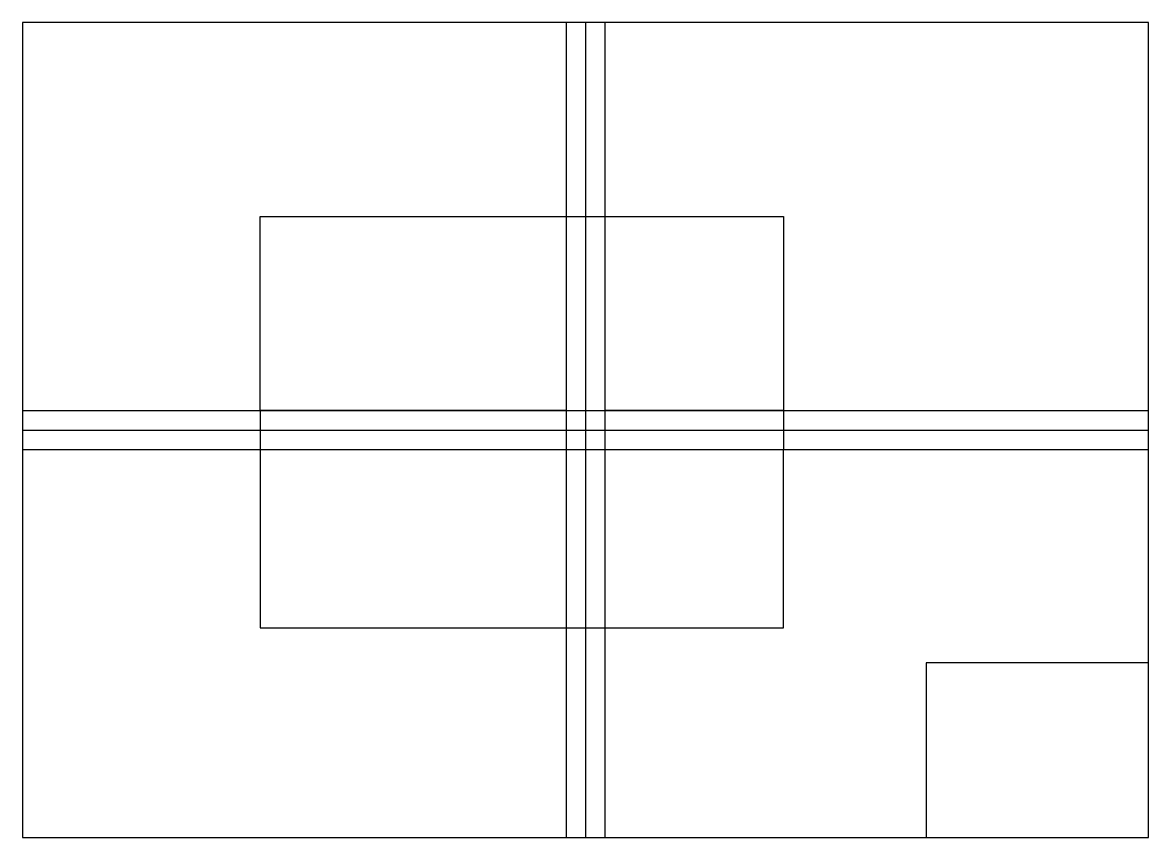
# Model space of a CAD drawing. Header units: inches. Extents: x 0 to 580, y 0 to 420.
import ezdxf

# ---------------------------------------------------------------- set-up
doc = ezdxf.new("R2010")
doc.units = ezdxf.units.IN
doc.header["$MEASUREMENT"] = 0

msp = doc.modelspace()

# ---------------------------------------------------------------- linework, layer by layer
for p, q in [((580, 420), (0, 420)), ((0, 420), (0, 0)), ((280, 420), (280, 0)), ((290, 420), (290, 0)), ((300, 420), (300, 0)), ((580, 0), (580, 420)), ((280, 320), (280, 220)), ((0, 220), (580, 220)), ((0, 220), (580, 220)), ((280, 220), (122.5, 220)), ((122.5, 220), (122.5, 200)), ((392, 220), (300, 220)), ((392, 220), (392, 200)), ((0, 210), (580, 210)), ((0, 200), (580, 200)), ((580, 90), (465.47, 90)), ((465.47, 90), (465.47, 0)), ((0, 0), (580, 0))]:
    msp.add_line(p, q)
at = {"color": 40, "true_color": 0xf8d731}
for p, q in [((122.5, 220), (122.5, 320)), ((122.5, 320), (280, 320)), ((280, 320), (392, 320)), ((392, 320), (392, 220)), ((122.5, 200), (122.5, 108)), ((392, 108), (392, 200)), ((122.5, 108), (280, 108)), ((280, 108), (372, 108)), ((372, 108), (392, 108))]:
    msp.add_line(p, q, dxfattribs=at)

doc.saveas('drawing.dxf')
